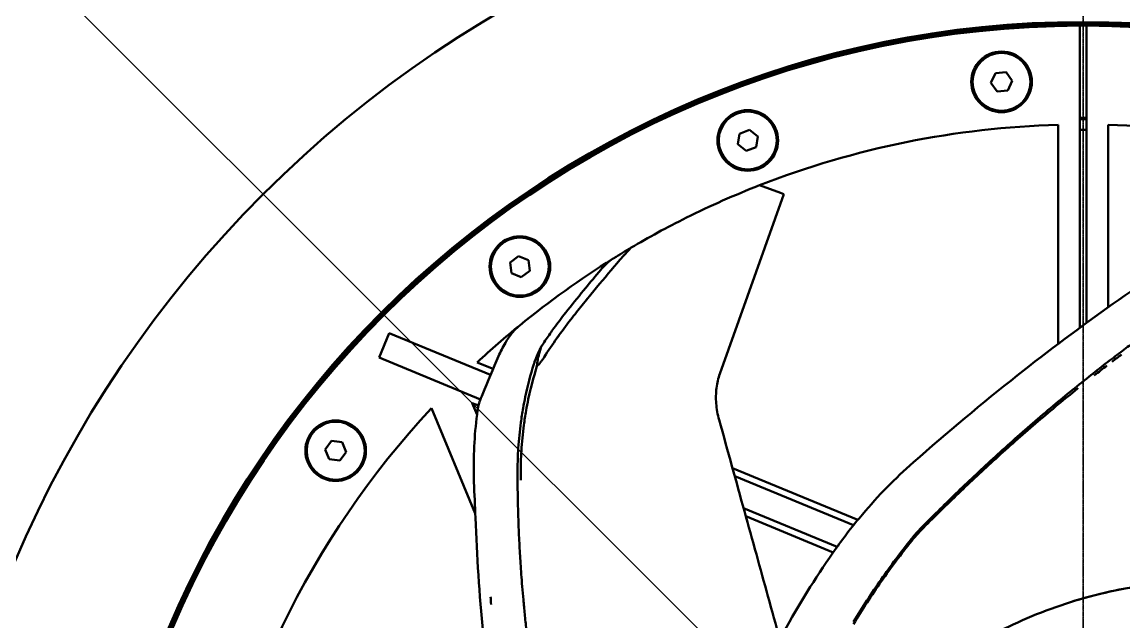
# Model space of a CAD drawing. Header units: millimetres. Extents: x 39335 to 110675, y -13954 to 36506.
# Drawn here: x 51798 to 52634, y 9621 to 10077 of the extents above; entities that cross this region are included whole.
import ezdxf

# ---------------------------------------------------------------- set-up
doc = ezdxf.new("R2010")
doc.units = ezdxf.units.MM
doc.linetypes.add('AM_ISO08W050', pattern=[18, 12, -1.5, 3, -1.5])
doc.linetypes.add('CHAIN', pattern=[0.3543, 0.2362, -0.0295, 0.0591, -0.0295])
for name, color, linetype, lineweight in [('AM_0', 7, 'Continuous', 50), ('AM_7', 4, 'AM_ISO08W050', 25), ('RED', 1, 'Continuous', 9)]:
    doc.layers.add(name, color=color, linetype=linetype, lineweight=lineweight)

# ---------------------------------------------------------------- blocks, each defined once
blk = doc.blocks.new('qwrgfqwefqwe')
at = {"layer": 'AM_0'}
for p, q in [((3796741.73, -146480.15), (3796741.73, -146250.77)), ((3796744.23, -146249.77), (3796744.23, -146248.03)), ((3796744.23, -146248.03), (3796744.23, -146249.77)), ((3796746.73, -146250.77), (3796746.73, -146476.49)), ((3796677.71, -146286.85), (3796674.3, -146294.18)), ((3796685.77, -146286.15), (3796677.71, -146286.85)), ((3796690.4, -146292.77), (3796685.77, -146286.15)), ((3796674.3, -146294.18), (3796678.93, -146300.8)), ((3796686.99, -146300.09), (3796690.4, -146292.77)), ((3796678.93, -146300.8), (3796686.99, -146300.09)), ((3796741.73, -146321.77), (3796746.73, -146321.77)), ((3796491.05, -146329.95), (3796483.51, -146332.84)), ((3796497.34, -146335.03), (3796491.05, -146329.95)), ((3796725.23, -146492.44), (3796725.23, -146326.04)), ((3796741.73, -146329.77), (3796746.73, -146329.77)), ((3796763.23, -146326.04), (3796763.23, -146464.59)), ((3796483.51, -146332.84), (3796482.24, -146340.83)), ((3796496.07, -146343.02), (3796497.34, -146335.03)), ((3796482.24, -146340.83), (3796488.52, -146345.91)), ((3796488.52, -146345.91), (3796496.07, -146343.02)), ((3796498.76, -146371.99), (3796514.63, -146377.76)), ((3796517.06, -146378.64), (3796468.68, -146515.06)), ((3796514.63, -146377.76), (3796517.06, -146378.64)), ((3796315.96, -146425.72), (3796309.5, -146430.58)), ((3796309.5, -146430.58), (3796310.49, -146438.6)), ((3796323.4, -146428.88), (3796315.96, -146425.72)), ((3796324.38, -146436.9), (3796323.4, -146428.88)), ((3796310.49, -146438.6), (3796317.93, -146441.76)), ((3796317.93, -146441.76), (3796324.38, -146436.9)), ((3796217.81, -146484.17), (3796210.16, -146502.64)), ((3796294.64, -146515.99), (3796217.81, -146484.17)), ((3796210.16, -146502.64), (3796287.08, -146534.51)), ((3796284.61, -146506.43), (3796296.57, -146511.38)), ((3796280.76, -146537.3), (3796284.45, -146546.2)), ((3796285.46, -146539.25), (3796280.76, -146537.3)), ((3796283.06, -146621.25), (3796249.89, -146541.15)), ((3796174.04, -146566.04), (3796169.18, -146572.5)), ((3796169.18, -146572.5), (3796172.33, -146579.94)), ((3796182.06, -146567.03), (3796174.04, -146566.04)), ((3796185.22, -146574.47), (3796182.06, -146567.03)), ((3796172.33, -146579.94), (3796180.36, -146580.92)), ((3796180.36, -146580.92), (3796185.22, -146574.47)), ((3796478.21, -146586.62), (3796573.3, -146626)), ((3796570.02, -146630.06), (3796479.9, -146592.73)), ((3796486.67, -146617.18), (3796557.58, -146646.55)), ((3796283.88, -146623.22), (3796283.88, -146623.22)), ((3796554.62, -146650.74), (3796488.36, -146623.29))]:
    blk.add_line(p, q, dxfattribs=at)
for centre, radius in [((3796682.35, -146293.47), 23), ((3796682.35, -146293.47), 22), ((3796489.79, -146337.93), 23), ((3796489.79, -146337.93), 22), ((3796316.94, -146433.74), 23), ((3796316.94, -146433.74), 22), ((3796177.2, -146573.48), 23), ((3796177.2, -146573.48), 22)]:
    blk.add_circle(centre, radius, dxfattribs=at)
for centre, radius, start, end in [((3796744.23, -147000.77), 2375, 90, 270), ((3796744.23, -147000.77), 2375, 270, 90), ((3796744.23, -147000.77), 2167, 90, 231.8058), ((3796744.23, -147000.77), 2167, 270, 90), ((3796744.23, -147000.77), 1800.52, 90, 180), ((3796744.23, -147000.77), 1800.52, 90, 180), ((3796744.23, -147000.77), 1800.52, 270, 63.33422), ((3796744.23, -147000.77), 1800.52, 270, 63.33422), ((3796744.23, -147000.77), 1225, 90, 180), ((3796744.23, -147000.77), 1225, 90, 180), ((3796744.23, -147000.77), 1225, 270, 90), ((3796744.23, -147000.77), 1225, 270, 90), ((3796744.23, -147000.77), 879.76, 0, 359.9997), ((3796744.23, -147000.77), 752.74, 90, 270), ((3796744.23, -147000.77), 751.74, 180.0003, 180), ((3796744.23, -147000.77), 751, 90, 270), ((3796744.23, -147000.77), 750, 90.19099, 179.80901), ((3796744.23, -147000.77), 750, 89.80901, 90.19099), ((3796744.23, -147000.77), 752.74, 270, 90), ((3796744.23, -147000.77), 751, 270, 90), ((3796744.23, -147000.77), 750, 0.19099, 89.80901), ((3796744.23, -147000.77), 680, 89.78935, 90.21065), ((3796744.23, -147000.77), 675, 91.61298, 111.32502), ((3796744.23, -147000.77), 675, 69.28838, 88.38702), ((3796744.23, -147000.77), 675, 121.93051, 129.28838), ((3796744.23, -147000.77), 675, 129.28838, 132.9151), ((3796744.02, -147000.53), 642.46, 130.58526, 130.58531), ((3796744.23, -147000.77), 675, 137.0849, 171.32502), ((3796529.9, -146534.75), 206.86, 184.0494953746394, 184.0495049195483)]:
    blk.add_arc(centre, radius, start, end, dxfattribs=at)
at = {"layer": 'AM_0', "extrusion": (0, 0, -1)}
for centre, major_axis, ratio, start_param, end_param in [((3797075.01, -146783.38), (-796.83, 108.42), 0.853573, 0.265983, 0.274828), ((3796295.6, -146540.15), (-9.32, 3.63), 0.495297, 0.000305, 0.000841), ((3798244.48, -147117.87), (788.09, -2502.88), 0.703595, 1.994757, 1.99729), ((3798252.69, -147109.25), (804.38, -2484.35), 0.708453, 1.999069, 2.001607)]:
    blk.add_ellipse(centre, major_axis=major_axis, ratio=ratio, start_param=start_param, end_param=end_param, dxfattribs=at)
at = {"layer": 'AM_0'}
for points, knots in [([(3796498.76, -146371.99), (3796489.34, -146375.66), (3796480.01, -146379.55), (3796461.51, -146387.75), (3796452.36, -146392.05), (3796443.3, -146396.56)], [0, 0, 0, 0, 3.051247, 3.051247, 6.102757, 6.102757, 6.102757, 6.102757]), ([(3796443.3, -146396.56), (3796435.86, -146400.27), (3796428.59, -146404.06), (3796414.57, -146411.69), (3796407.75, -146415.57), (3796401.39, -146419.32)], [0, 0, 0, 0, 2.506835, 2.506835, 5.037195, 5.037195, 5.037195, 5.037195]), ([(3796839.67, -146413.3), (3796815.22, -146428.78), (3796790.86, -146445.04), (3796742.31, -146479.39), (3796718.09, -146497.53), (3796667.52, -146537.51), (3796641.23, -146559.56), (3796615.46, -146582.3)], [0, 0, 0, 0, 9.056911, 9.056911, 18.274269, 18.274269, 28.62589, 28.62589, 28.62589, 28.62589]), ([(3796388.25, -146427.27), (3796390.42, -146425.93), (3796392.6, -146424.59), (3796396.96, -146421.95), (3796399.16, -146420.64), (3796401.39, -146419.32)], [0, 0, 0, 0, 0.916873, 0.916873, 1.806373, 1.806373, 1.806373, 1.806373]), ([(3796401.39, -146419.32), (3796399.53, -146421.24), (3796397.71, -146423.18), (3796394.13, -146427.11), (3796392.38, -146429.1), (3796390.65, -146431.13)], [0.000001, 0.000001, 0.000001, 0.000001, 0.852811, 0.852811, 1.707116, 1.707116, 1.707116, 1.707116]), ([(3796401.39, -146419.32), (3796399.52, -146421.25), (3796397.7, -146423.2), (3796394.13, -146427.12), (3796392.37, -146429.11), (3796390.65, -146431.13)], [-1.712688, -1.712688, -1.712688, -1.712688, -0.862279, -0.862279, 0, 0, 0, 0]), ([(3796387.23, -146427.9), (3796385.74, -146428.84), (3796384.26, -146430.01), (3796382.16, -146431.93), (3796381.46, -146432.61), (3796380.44, -146433.69), (3796380.11, -146434.05), (3796379.46, -146434.77), (3796379.16, -146435.12), (3796378.86, -146435.48)], [-1.27477, -1.27477, -1.27477, -1.27477, -0.638264, -0.638264, -0.314471, -0.314471, -0.150748, -0.150748, -0.000001, -0.000001, -0.000001, -0.000001]), ([(3796387.23, -146427.9), (3796387.4, -146427.8), (3796387.57, -146427.69), (3796387.91, -146427.48), (3796388.08, -146427.37), (3796388.25, -146427.27)], [0.0000006, 0.0000006, 0.0000006, 0.0000006, 0.072539, 0.072539, 0.1450918, 0.1450918, 0.1450918, 0.1450918]), ([(3796882.28, -146425.65), (3796879.53, -146427.25), (3796876.88, -146428.81), (3796871.77, -146431.85), (3796869.32, -146433.32), (3796864.54, -146436.22), (3796862.21, -146437.64), (3796857.64, -146440.46), (3796855.39, -146441.85), (3796850.93, -146444.65), (3796848.71, -146446.05), (3796844.25, -146448.89), (3796842, -146450.33), (3796837.5, -146453.24), (3796835.26, -146454.71), (3796830.95, -146457.54), (3796828.88, -146458.91), (3796824.54, -146461.81), (3796822.26, -146463.33), (3796817.44, -146466.6), (3796814.88, -146468.35), (3796809.56, -146472.02), (3796806.79, -146473.95), (3796801.05, -146477.98), (3796798.08, -146480.09), (3796791.95, -146484.49), (3796788.78, -146486.78), (3796782.26, -146491.56), (3796778.9, -146494.04), (3796771.86, -146499.32), (3796768.18, -146502.1), (3796760.37, -146508.09), (3796756.25, -146511.29), (3796747.41, -146518.26), (3796742.69, -146522.03), (3796733.1, -146529.81), (3796728.22, -146533.83), (3796718.19, -146542.21), (3796713.04, -146546.58), (3796702.73, -146555.47), (3796697.57, -146559.99), (3796687.47, -146568.97), (3796682.53, -146573.43), (3796672.79, -146582.33), (3796668, -146586.77), (3796658.56, -146595.63), (3796653.92, -146600.05), (3796644.78, -146608.85), (3796640.27, -146613.24), (3796631.39, -146622), (3796627, -146626.36), (3796622.68, -146630.72)], [-34.147421, -34.147421, -34.147421, -34.147421, -32.781524, -32.781524, -31.415627, -31.415627, -30.04973, -30.04973, -28.683833, -28.683833, -27.317937, -27.317937, -25.95204, -25.95204, -24.586143, -24.586143, -23.220246, -23.220246, -21.854349, -21.854349, -20.488452, -20.488452, -19.122556, -19.122556, -17.756659, -17.756659, -16.390762, -16.390762, -15.024865, -15.024865, -13.658968, -13.658968, -12.293071, -12.293071, -10.927175, -10.927175, -9.561278, -9.561278, -8.195381, -8.195381, -6.829484, -6.829484, -5.463587, -5.463587, -4.09769, -4.09769, -2.731794, -2.731794, -1.365897, -1.365897, 0, 0, 0, 0]), ([(3796378.86, -146435.48), (3796378.17, -146436.3), (3796373.61, -146441.72), (3796364.51, -146452.68), (3796356.18, -146463.02), (3796351.7, -146468.68)], [-4.55572, -4.55572, -4.55572, -4.55572, -4.211717, -2.28368, -0.000004, -0.000004, -0.000004, -0.000004]), ([(3796390.65, -146431.13), (3796384.72, -146438.08), (3796378.83, -146445.11), (3796370.04, -146455.8), (3796367.12, -146459.38), (3796361.31, -146466.6), (3796358.42, -146470.23), (3796355.54, -146473.88)], [-5.941223, -5.941223, -5.941223, -5.941223, -2.970276, -2.970276, -1.485553, -1.485553, 0, 0, 0, 0]), ([(3796390.65, -146431.13), (3796384.72, -146438.09), (3796378.83, -146445.11), (3796371.11, -146454.5), (3796369.25, -146456.77), (3796367.4, -146459.06)], [0, 0, 0, 0, 2.974446, 2.974446, 3.919589, 3.919589, 3.919589, 3.919589]), ([(3796351.7, -146468.68), (3796351.68, -146468.7), (3796348.62, -146472.57), (3796343.6, -146479.23), (3796337.84, -146487.46), (3796334.71, -146492.13), (3796333.47, -146494.02), (3796333.19, -146494.44)], [-7.770202, -7.770202, -7.770202, -7.770202, -7.760436, -6.202759, -5.127385, -4.559872, -4.397173, -4.397173, -4.397173, -4.397173]), ([(3796316.8, -146478.34), (3796314.72, -146480.05), (3796312.82, -146482.01), (3796309.17, -146486.42), (3796307.45, -146488.94), (3796303.91, -146494.86), (3796302.21, -146498.3), (3796300.72, -146501.72)], [0, 0, 0, 0, 0.808167, 0.808167, 1.753766, 1.753766, 3.020566, 3.020566, 3.020566, 3.020566]), ([(3796355.54, -146473.88), (3796351.91, -146478.5), (3796348.42, -146483.2), (3796341.73, -146492.69), (3796338.51, -146497.5), (3796335.42, -146502.35)], [0.000001, 0.000001, 0.000001, 0.000001, 1.874305, 1.874305, 3.749401, 3.749401, 3.749401, 3.749401]), ([(3796346.47, -146485.98), (3796346, -146486.63), (3796345.54, -146487.29), (3796341.73, -146492.69), (3796338.51, -146497.5), (3796335.42, -146502.35)], [-2.138104, -2.138104, -2.138104, -2.138104, -1.878176, -1.878176, 0, 0, 0, 0]), ([(3796333.19, -146494.44), (3796333, -146495.07), (3796332.8, -146495.7), (3796332.41, -146496.96), (3796332.22, -146497.59), (3796332.02, -146498.21)], [-0.4001204, -0.4001204, -0.4001204, -0.4001204, -0.2000565, -0.2000565, 0, 0, 0, 0]), ([(3796330.52, -146499.99), (3796329.97, -146501.15), (3796329.44, -146502.4), (3796328.66, -146504.41), (3796328.4, -146505.15), (3796328.02, -146506.23), (3796327.91, -146506.57), (3796327.71, -146507.18), (3796327.62, -146507.45), (3796327.53, -146507.73)], [-0.8913978, -0.8913978, -0.8913978, -0.8913978, -0.4458135, -0.4458135, -0.1999787, -0.1999787, -0.0884462, -0.0884462, -0.0000009, -0.0000009, -0.0000009, -0.0000009]), ([(3796329.91, -146509.34), (3796329.92, -146508.73), (3796329.98, -146507.85), (3796330.24, -146505.8), (3796330.39, -146504.91), (3796330.93, -146502.08), (3796331.44, -146500.09), (3796332.02, -146498.21)], [-1.243607, -1.243607, -1.243607, -1.243607, -0.869279, -0.869279, -0.596223, -0.596223, 0, 0, 0, 0]), ([(3796335.42, -146502.35), (3796334.98, -146503.04), (3796334.52, -146503.74), (3796333.6, -146505.05), (3796333.13, -146505.69), (3796332.01, -146507.15), (3796331.44, -146507.81), (3796330.95, -146508.33)], [-0.4667121, -0.4667121, -0.4667121, -0.4667121, -0.3555074, -0.3555074, -0.2528405, -0.2528405, -0.1147513, -0.1147513, -0.1147513, -0.1147513]), ([(3796327.53, -146507.73), (3796324.97, -146515.9), (3796322.81, -146524.13), (3796320.42, -146535.5), (3796319.87, -146538.36), (3796318.72, -146544.84), (3796318.16, -146548.43), (3796316.79, -146558.5), (3796316.15, -146564.97), (3796315.56, -146574.28), (3796315.43, -146577.08), (3796315.26, -146582.35), (3796315.21, -146584.82), (3796315.2, -146587.31)], [-8.434179, -8.434179, -8.434179, -8.434179, -5.732201, -5.732201, -4.84153, -4.84153, -3.691663, -3.691663, -1.655647, -1.655647, -0.779151, -0.779151, 0, 0, 0, 0]), ([(3796329.91, -146509.34), (3796328.71, -146513.15), (3796325.86, -146522.4), (3796322.74, -146537.28), (3796322.18, -146540.16), (3796321.02, -146546.7), (3796320.46, -146550.33), (3796319.09, -146560.49), (3796318.45, -146567.04), (3796317.87, -146576.43), (3796317.75, -146579.26), (3796317.59, -146584.57), (3796317.55, -146587.06), (3796317.55, -146589.56)], [-9.594809, -9.594809, -9.594809, -9.594809, -5.785897, -5.785897, -4.886872, -4.886872, -3.724641, -3.724641, -1.669246, -1.669246, -0.785468, -0.785468, 0, 0, 0, 0]), ([(3796740.35, -146526.1), (3796739.55, -146526.75), (3796738.74, -146527.4), (3796733.15, -146531.91), (3796728.29, -146535.89), (3796718.3, -146544.19), (3796713.18, -146548.52), (3796702.91, -146557.33), (3796697.77, -146561.81), (3796687.7, -146570.71), (3796682.77, -146575.13), (3796673.07, -146583.96), (3796668.29, -146588.36), (3796658.89, -146597.15), (3796654.26, -146601.53), (3796645.13, -146610.27), (3796640.64, -146614.62), (3796631.78, -146623.31), (3796627.41, -146627.64), (3796623.09, -146631.97)], [0.6732031, 0.6732031, 0.6732031, 0.6732031, 0.68, 0.68, 0.72, 0.72, 0.76, 0.76, 0.8, 0.8, 0.84, 0.84, 0.88, 0.88, 0.92, 0.92, 0.96, 0.96, 1, 1, 1, 1]), ([(3796285.31, -146540.06), (3796282.89, -146556.09), (3796281.77, -146572.29), (3796281.94, -146591.4), (3796282.01, -146594.43), (3796282.13, -146597.45)], [0, 0, 0, 0, 5.023577, 5.023577, 5.971492, 5.971492, 5.971492, 5.971492]), ([(3796468.11, -146550.13), (3796474.71, -146573.96), (3796487.47, -146620.08), (3796502.58, -146674.63), (3796511.24, -146705.92), (3796514.2, -146716.62)], [0, 0, 0, 0, 0.3333333, 0.6666667, 0.8453131, 0.8453131, 0.8453131, 0.8453131]), ([(3796615.47, -146582.3), (3796601.66, -146594.49), (3796588.71, -146607.72), (3796569.82, -146630.07), (3796563.17, -146638.65), (3796556.9, -146647.5)], [0, 0, 0, 0, 5.546376, 5.546376, 8.808507, 8.808507, 8.808507, 8.808507]), ([(3796315.18, -146593.66), (3796315.19, -146596.84), (3796315.22, -146599.92), (3796315.3, -146605.86), (3796315.35, -146608.72), (3796315.47, -146614.31), (3796315.53, -146617.03), (3796315.69, -146622.4), (3796315.77, -146625.04), (3796315.96, -146630.3), (3796316.07, -146632.92), (3796316.3, -146638.21), (3796316.42, -146640.88), (3796316.69, -146646.23), (3796316.84, -146648.91), (3796317.14, -146654.06), (3796317.29, -146656.53), (3796317.63, -146661.74), (3796317.81, -146664.47), (3796318.23, -146670.29), (3796318.46, -146673.37), (3796318.98, -146679.82), (3796319.27, -146683.18), (3796319.89, -146690.17), (3796320.23, -146693.79), (3796320.97, -146701.31), (3796321.38, -146705.19), (3796322.25, -146713.23), (3796322.73, -146717.38), (3796323.77, -146726.11), (3796324.35, -146730.7), (3796325.63, -146740.45), (3796326.34, -146745.62), (3796327.95, -146756.76), (3796328.86, -146762.73), (3796330.8, -146774.93), (3796331.84, -146781.16), (3796334.09, -146794.04), (3796335.3, -146800.68), (3796337.84, -146814.06), (3796339.18, -146820.79), (3796341.9, -146834.03), (3796343.29, -146840.54), (3796346.13, -146853.42), (3796347.58, -146859.79), (3796350.54, -146872.39), (3796352.04, -146878.62), (3796355.09, -146890.94), (3796356.64, -146897.04), (3796359.78, -146909.11), (3796361.37, -146915.09), (3796362.98, -146921.01)], [-34.147421, -34.147421, -34.147421, -34.147421, -32.781524, -32.781524, -31.415627, -31.415627, -30.04973, -30.04973, -28.683833, -28.683833, -27.317937, -27.317937, -25.95204, -25.95204, -24.586143, -24.586143, -23.220246, -23.220246, -21.854349, -21.854349, -20.488452, -20.488452, -19.122556, -19.122556, -17.756659, -17.756659, -16.390762, -16.390762, -15.024865, -15.024865, -13.658968, -13.658968, -12.293071, -12.293071, -10.927175, -10.927175, -9.561278, -9.561278, -8.195381, -8.195381, -6.829484, -6.829484, -5.463587, -5.463587, -4.09769, -4.09769, -2.731794, -2.731794, -1.365897, -1.365897, 0, 0, 0, 0]), ([(3796283.19, -146624.38), (3796284.36, -146653.3), (3796286.27, -146682.53), (3796291.74, -146741.75), (3796295.34, -146771.79), (3796304.68, -146835.57), (3796310.63, -146869.37), (3796317.44, -146903.05)], [0, 0, 0, 0, 9.056912, 9.056912, 18.27427, 18.27427, 28.62589, 28.62589, 28.62589, 28.62589]), ([(3796622.68, -146630.72), (3796621.62, -146631.78), (3796620.59, -146632.86), (3796618.56, -146635.06), (3796617.57, -146636.17), (3796615.62, -146638.44), (3796614.67, -146639.59), (3796613.74, -146640.75)], [0, 0, 0, 0, 0.3333333, 0.3333333, 0.6666667, 0.6666667, 1, 1, 1, 1]), ([(3796623.09, -146631.97), (3796622.04, -146633.02), (3796621, -146634.09), (3796618.98, -146636.28), (3796617.99, -146637.38), (3796616.04, -146639.63), (3796615.09, -146640.77), (3796614.17, -146641.93)], [0, 0, 0, 0, 0.3333333, 0.3333333, 0.6666667, 0.6666667, 1, 1, 1, 1]), ([(3796556.9, -146647.5), (3796543.28, -146666.73), (3796530.7, -146686.76), (3796507.57, -146728.38), (3796497.02, -146750.05), (3796483.45, -146781.96), (3796479.51, -146791.84), (3796475.79, -146801.8)], [0, 0, 0, 0, 7.089028, 7.089028, 14.304933, 14.304933, 17.496261, 17.496261, 17.496261, 17.496261]), ([(3796614.17, -146641.93), (3796610.18, -146646.9), (3796606.28, -146651.94), (3796598.61, -146662.17), (3796594.85, -146667.36), (3796587.47, -146677.89), (3796583.86, -146683.23), (3796576.78, -146694.07), (3796573.31, -146699.56), (3796569.93, -146705.11)], [0, 0, 0, 0, 1.917326, 1.917326, 3.844974, 3.844974, 5.782939, 5.782939, 7.734309, 7.734309, 7.734309, 7.734309]), ([(3796613.74, -146640.75), (3796609.8, -146645.7), (3796605.94, -146650.71), (3796598.36, -146660.87), (3796594.64, -146666.03), (3796583.66, -146681.77), (3796576.66, -146692.53), (3796569.99, -146703.52)], [0, 0, 0, 0, 1.902783, 1.902783, 3.815354, 3.815354, 7.670189, 7.670189, 7.670189, 7.670189]), ([(3796667.02, -146717.95), (3796685.05, -146707.7), (3796703.97, -146699.06), (3796743.08, -146685.27), (3796763.27, -146680.12), (3796783.7, -146676.89)], [-12.406203, -12.406203, -12.406203, -12.406203, -6.204822, -6.204822, 0, 0, 0, 0])]:
    blk.add_open_spline(points, degree=3, knots=knots, dxfattribs=at)
for points in [[(3796300.72, -146501.72), (3796296.54, -146511.3), (3796292.52, -146520.97), (3796288.58, -146530.73)], [(3796773.33, -146500.52), (3796771.02, -146502.25), (3796768.64, -146504.05), (3796766.17, -146505.92)], [(3796330.88, -146508.41), (3796330.56, -146508.75), (3796330.23, -146509.07), (3796329.91, -146509.34)], [(3796331.2, -146508.07), (3796331.15, -146508.12), (3796331.1, -146508.18), (3796331.05, -146508.23)], [(3796762.32, -146508.86), (3796759.2, -146511.25), (3796755.94, -146513.77), (3796752.5, -146516.47)], [(3796468.68, -146515.06), (3796468.07, -146516.77), (3796467.03, -146520.29), (3796466.03, -146525.87), (3796465.6, -146531.68), (3796465.78, -146537.68), (3796466.57, -146543.84), (3796467.53, -146548.03), (3796468.11, -146550.13)], [(3796288.58, -146530.73), (3796287.81, -146532.65), (3796287.05, -146534.56), (3796286.3, -146536.49)], [(3796286.29, -146536.52), (3796285.85, -146537.64), (3796285.5, -146538.83), (3796285.31, -146540.05)], [(3796285.31, -146540.05), (3796285.31, -146540.06), (3796285.31, -146540.06), (3796285.31, -146540.06)], [(3796282.13, -146597.42), (3796282.47, -146606.38), (3796282.82, -146615.35), (3796283.19, -146624.34)], [(3796283.19, -146624.38), (3796283.19, -146624.38), (3796283.19, -146624.37), (3796283.19, -146624.37)], [(3796783.64, -146676.7), (3796767.37, -146679.43), (3796751.24, -146683.27), (3796735.49, -146688.19)], [(3796294.68, -146684.3), (3796294.83, -146686.26), (3796294.99, -146688.23), (3796295.14, -146690.19)]]:
    blk.add_open_spline(points, degree=3, dxfattribs=at)
at = {"layer": 'AM_7', "linetype": 'CHAIN', "ltscale": 14.112334}
for p, q in [((3796744.23, -144615.77), (3796744.23, -149385.77)), ((3796744.23, -149249.33), (3796744.23, -144735.53))]:
    blk.add_line(p, q, dxfattribs=at)
at = {"layer": 'AM_7', "linetype": 'Continuous'}
blk.add_line((3798312.8, -148569.34), (3795121.76, -145378.3), dxfattribs=at)

msp = doc.modelspace()

# ---------------------------------------------------------------- block references
at = {"layer": 'RED'}
msp.add_blockref('qwrgfqwefqwe', (-3744140.81, 156324.66), dxfattribs=at)

doc.saveas('drawing.dxf')
